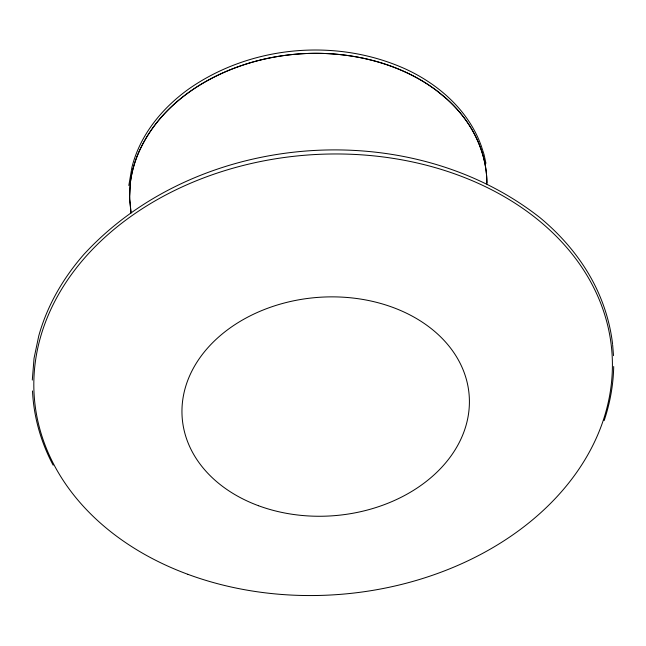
<?xml version="1.0" encoding="UTF-8"?>
<svg xmlns="http://www.w3.org/2000/svg" width="646" height="646" viewBox="0 0 646 646"><rect width="100%" height="100%" fill="white"/><g stroke="black" fill="none" stroke-linecap="round" stroke-linejoin="round"><path stroke-width="0.97" d="M32.3 380.074L34.044 358.304L38.752 335.936C47.053 305.938 62.993 278.402 83.366 255L83.697 254.613C196.909 131.283 408.466 114.213 540.032 217.702L540.419 218.033C564.305 237.857 584.485 262.47 597.51 290.74L597.816 291.451C605.383 308.094 610.438 325.867 612.578 344.027M613.7 366.524C613.345 384.919 610.026 403.193 604.139 420.619M128.829 185.475L131.881 167.58M132.018 166.967C140.125 134.723 162.461 107.745 189.141 88.712L189.835 88.236C252.166 45.188 337.438 37.92 406.294 69.372L407.037 69.72C439.498 85.046 468.544 110.91 481.012 145.269M53.15 465.177C41.102 442.558 33.826 417.364 32.542 391.734L32.478 390.943M481.246 145.859L484.04 154.515L485.937 163.293M612.642 344.819L613.522 355.647M486.906 183.052C486.826 159.748 478.42 136.887 464.49 118.339A177.876 135.256 -4.6 0 0 447.089 99.258L436.736 90.69A177.876 135.256 -4.6 0 0 413.254 75.921C381.956 59.739 346.409 52.697 311.315 53.368A177.876 135.256 -4.6 0 0 280.275 56.073C220.601 65.165 159.134 99.347 136.459 157.963A177.876 135.256 -4.6 0 0 130.524 181.461L129.604 199.299L131.041 213.059L129.539 196.336L129.878 187.405A178.231 135.523 -4.6 0 1 138.777 152.19C162.34 99.387 217.589 67.765 272.596 57.389A178.231 135.523 -4.6 0 1 319.132 53.335C349.268 53.796 379.468 59.965 406.843 72.748A178.231 135.531 -4.6 0 1 442.05 94.889A178.231 135.523 -4.6 0 1 468.132 123.491C480.018 141.304 487.052 162.534 486.874 184.029M187.865 574.318A289.691 220.278 -4.6 0 0 612.214 356.802A289.691 220.278 -4.6 0 0 169.276 193.154A289.691 220.278 -4.6 0 0 187.865 574.318M258.473 505.713A143.929 109.449 -4.6 0 0 469.311 397.645A143.929 109.449 -4.6 0 0 249.235 316.338A143.929 109.449 -4.6 0 0 258.473 505.713"/></g></svg>
